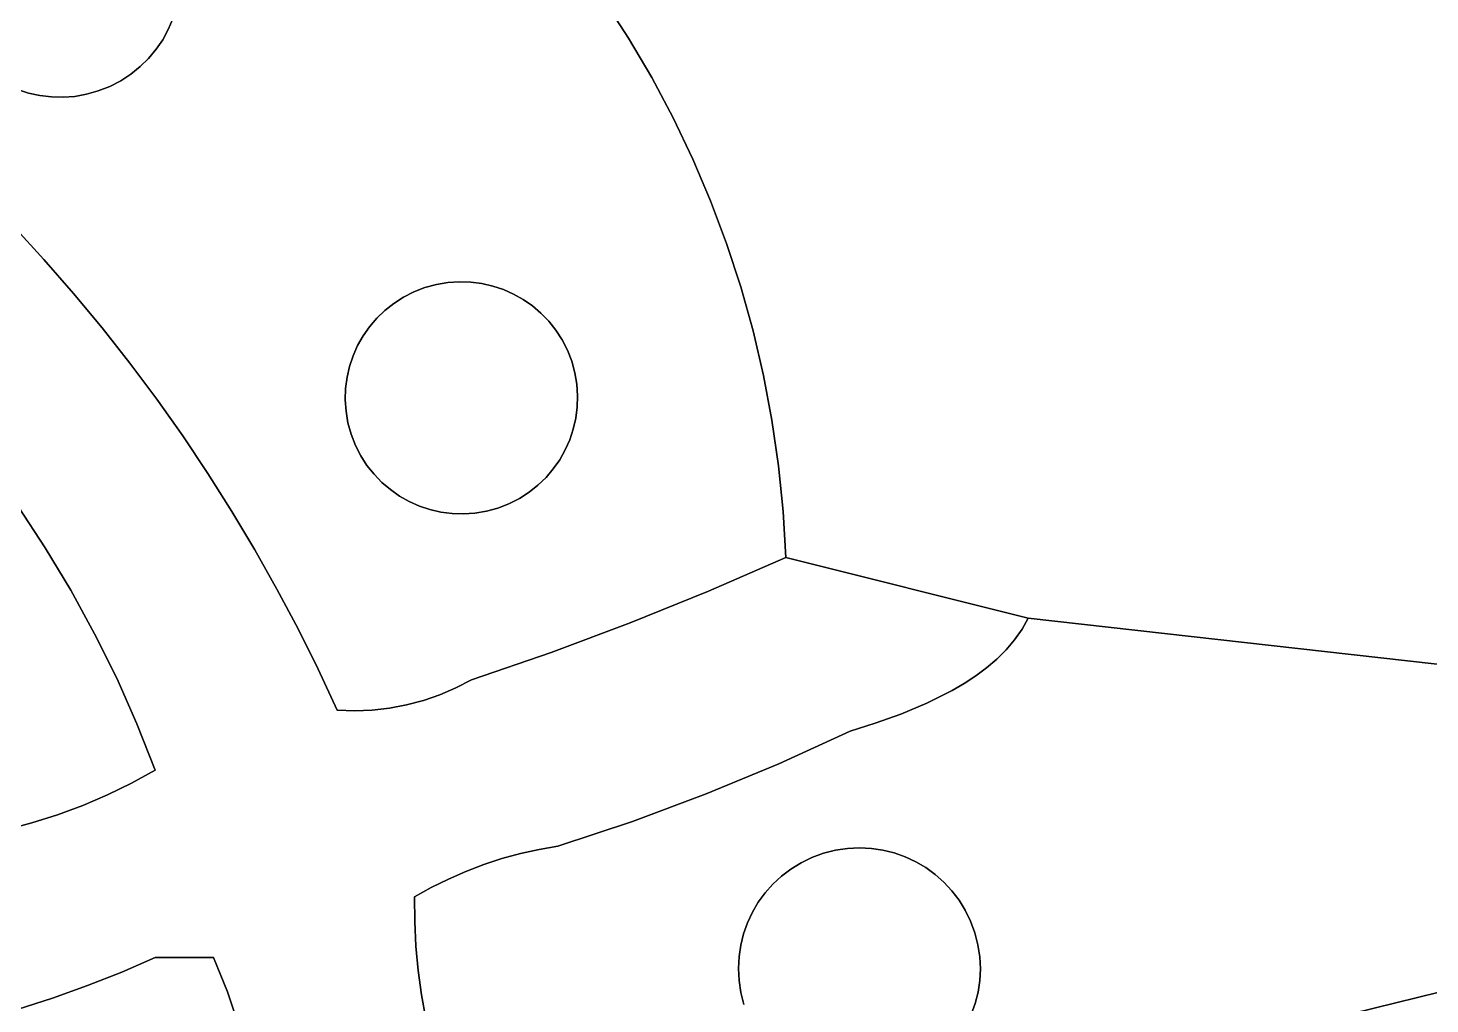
# Model space of a CAD drawing. Header units: inches. Extents: x 36.3 to 71.4, y 17.4 to 61.7.
# Drawn here: x 48.853 to 52.914, y 32.356 to 35.183 of the extents above; entities that cross this region are included whole.
import ezdxf

# ---------------------------------------------------------------- set-up
doc = ezdxf.new("R2010")
doc.units = ezdxf.units.IN
doc.layers.add('SURFACES_FOR_SKETCHUP', color=7, linetype='Continuous')

msp = doc.modelspace()

# ---------------------------------------------------------------- linework, layer by layer
at = {"layer": 'SURFACES_FOR_SKETCHUP'}
for points, invisible_edges in [([(50.6141, 35.9953), (50.7216, 34.9225), (53.3107, 36.2169)], 11), ([(53.3515, 36.1318), (53.3107, 36.2169), (50.7216, 34.9225)], 10), ([(50.7216, 34.9225), (50.7785, 34.8033), (53.3515, 36.1318)], 10), ([(53.3956, 36.0483), (53.3515, 36.1318), (50.7785, 34.8033)], 10), ([(50.8301, 34.6819), (53.3956, 36.0483), (50.7785, 34.8033)], 3), ([(53.4427, 35.9664), (53.3956, 36.0483), (50.8301, 34.6819)], 10), ([(50.6016, 35.9602), (50.6597, 35.0392), (50.6141, 35.9953)], 3), ([(50.7216, 34.9225), (50.6141, 35.9953), (50.6597, 35.0392)], 3), ([(50.5854, 35.9269), (50.6597, 35.0392), (50.6016, 35.9602)], 3), ([(50.8301, 34.6819), (50.8765, 34.5583), (53.4427, 35.9664)], 10), ([(50.8765, 34.5583), (50.9175, 34.4328), (53.4427, 35.9664)], 10), ([(53.7236, 35.545), (53.4427, 35.9664), (50.9175, 34.4328)], 11), ([(50.5927, 35.1534), (50.566, 35.8951), (50.5207, 35.2647)], 3), ([(50.566, 35.8951), (50.5927, 35.1534), (50.5854, 35.9269)], 3), ([(50.6597, 35.0392), (50.5854, 35.9269), (50.5927, 35.1534)], 3), ([(50.9175, 34.4328), (53.4043, 33.7543), (53.7236, 35.545)], 11), ([(49.2729, 35.2093), (50.003, 34.431), (50.1188, 35.5129)], 11), ([(50.0362, 34.4402), (50.1188, 35.5129), (50.003, 34.431)], 3), ([(50.0695, 34.4458), (50.1188, 35.5129), (50.0362, 34.4402)], 3), ([(50.1027, 34.4481), (50.1188, 35.5129), (50.0695, 34.4458)], 3), ([(50.1188, 35.5129), (50.1027, 34.4481), (50.5207, 35.2647)], 11), ([(50.1356, 34.447), (50.5207, 35.2647), (50.1027, 34.4481)], 3), ([(50.5207, 35.2647), (50.1356, 34.447), (50.5927, 35.1534)], 3), ([(49.0902, 35.0138), (49.2729, 35.2093), (48.6271, 35.1873)], 11), ([(49.2729, 35.2093), (49.0902, 35.0138), (49.2596, 35.1785)], 3), ([(49.2596, 35.1785), (50.003, 34.431), (49.2729, 35.2093)], 3), ([(48.6271, 35.1873), (48.8227, 35.0046), (49.0902, 35.0138)], 11), ([(49.0902, 35.0138), (49.122, 35.0302), (49.2596, 35.1785)], 10), ([(49.2596, 35.1785), (49.122, 35.0302), (49.2434, 35.149)], 3), ([(49.2434, 35.149), (49.9709, 34.4186), (49.2596, 35.1785)], 3), ([(50.003, 34.431), (49.2596, 35.1785), (49.9709, 34.4186)], 3), ([(49.2434, 35.149), (49.122, 35.0302), (49.2244, 35.1212)], 3), ([(49.122, 35.0302), (49.1514, 35.0494), (49.2244, 35.1212)], 10), ([(49.2027, 35.0951), (49.2244, 35.1212), (49.1514, 35.0494)], 10), ([(49.2027, 35.0951), (49.9128, 34.3853), (49.2244, 35.1212)], 3), ([(49.2244, 35.1212), (49.9408, 34.4032), (49.2434, 35.149)], 3), ([(49.9408, 34.4032), (49.2244, 35.1212), (49.9128, 34.3853)], 3), ([(49.9709, 34.4186), (49.2434, 35.149), (49.9408, 34.4032)], 3), ([(50.168, 34.4428), (50.5927, 35.1534), (50.1356, 34.447)], 3), ([(50.5927, 35.1534), (50.168, 34.4428), (50.6597, 35.0392)], 3), ([(49.1514, 35.0494), (49.1783, 35.0711), (49.2027, 35.0951)], 8), ([(49.1783, 35.0711), (49.887, 34.3648), (49.2027, 35.0951)], 3), ([(49.9128, 34.3853), (49.2027, 35.0951), (49.887, 34.3648)], 3), ([(49.0683, 34.314), (49.8425, 34.3174), (49.1514, 35.0494)], 11), ([(49.122, 35.0302), (49.0683, 34.314), (49.1514, 35.0494)], 3), ([(49.1514, 35.0494), (49.8635, 34.3421), (49.1783, 35.0711)], 3), ([(49.8635, 34.3421), (49.1514, 35.0494), (49.8425, 34.3174)], 3), ([(49.887, 34.3648), (49.1783, 35.0711), (49.8635, 34.3421)], 3), ([(48.8227, 35.0046), (48.7208, 34.7024), (48.8547, 34.9944)], 3), ([(48.8227, 35.0046), (48.8547, 34.9944), (49.0902, 35.0138)], 10), ([(49.0569, 35.0006), (49.0902, 35.0138), (48.8547, 34.9944)], 10), ([(48.8547, 34.9944), (48.8875, 34.9872), (49.0569, 35.0006)], 10), ([(48.8875, 34.9872), (48.921, 34.9832), (49.0569, 35.0006)], 10), ([(48.9853, 34.4143), (49.0569, 35.0006), (48.8996, 34.5125)], 3), ([(49.0231, 34.9911), (48.8996, 34.5125), (49.0569, 35.0006)], 3), ([(49.0569, 35.0006), (48.921, 34.9832), (49.0231, 34.9911)], 3), ([(49.0902, 35.0138), (48.9853, 34.4143), (49.122, 35.0302)], 3), ([(49.0683, 34.314), (49.122, 35.0302), (48.9853, 34.4143)], 3), ([(49.0569, 35.0006), (48.9853, 34.4143), (49.0902, 35.0138)], 3), ([(50.1996, 34.4355), (50.6597, 35.0392), (50.168, 34.4428)], 3), ([(50.2303, 34.4253), (50.6597, 35.0392), (50.1996, 34.4355)], 3), ([(50.7216, 34.9225), (50.6597, 35.0392), (50.2303, 34.4253)], 10), ([(48.8547, 34.9944), (48.7208, 34.7024), (48.8875, 34.9872)], 3), ([(48.8875, 34.9872), (48.7208, 34.7024), (48.921, 34.9832)], 3), ([(48.8115, 34.6085), (48.921, 34.9832), (48.7208, 34.7024)], 3), ([(48.9549, 34.9824), (48.8115, 34.6085), (48.989, 34.985)], 3), ([(48.8996, 34.5125), (48.989, 34.985), (48.8115, 34.6085)], 3), ([(48.921, 34.9832), (48.8115, 34.6085), (48.9549, 34.9824)], 3), ([(48.989, 34.985), (48.8996, 34.5125), (49.0231, 34.9911)], 3), ([(48.9549, 34.9824), (49.0231, 34.9911), (48.921, 34.9832)], 3), ([(48.9549, 34.9824), (48.989, 34.985), (49.0231, 34.9911)], 8), ([(50.2303, 34.4253), (50.2598, 34.4122), (50.7216, 34.9225)], 10), ([(50.7785, 34.8033), (50.7216, 34.9225), (50.2598, 34.4122)], 10), ([(50.2598, 34.4122), (50.2879, 34.3963), (50.7785, 34.8033)], 10), ([(50.2879, 34.3963), (50.3144, 34.3778), (50.7785, 34.8033)], 10), ([(50.8301, 34.6819), (50.7785, 34.8033), (50.3144, 34.3778)], 10), ([(50.3144, 34.3778), (50.3391, 34.3567), (50.8301, 34.6819)], 10), ([(50.3391, 34.3567), (50.3618, 34.3333), (50.8301, 34.6819)], 10), ([(50.8765, 34.5583), (50.8301, 34.6819), (50.3618, 34.3333)], 10), ([(48.8996, 34.5125), (48.8115, 34.6085), (48.4633, 34.2402)], 10), ([(50.3618, 34.3333), (50.3822, 34.3075), (50.8765, 34.5583)], 10), ([(50.3822, 34.3075), (50.4002, 34.2795), (50.8765, 34.5583)], 10), ([(50.9175, 34.4328), (50.8765, 34.5583), (50.4002, 34.2795)], 10), ([(48.4633, 34.2402), (48.5604, 34.135), (48.8996, 34.5125)], 10), ([(48.9853, 34.4143), (48.8996, 34.5125), (48.5604, 34.135)], 10), ([(50.003, 34.431), (49.8081, 34.2628), (49.7893, 34.0061)], 11), ([(50.003, 34.431), (49.7893, 34.0061), (50.2598, 34.4122)], 11), ([(49.8081, 34.2628), (50.003, 34.431), (49.824, 34.2909)], 3), ([(50.003, 34.431), (49.9709, 34.4186), (49.824, 34.2909)], 10), ([(50.0362, 34.4402), (50.003, 34.431), (50.2303, 34.4253)], 10), ([(50.2598, 34.4122), (50.2303, 34.4253), (50.003, 34.431)], 10), ([(50.0362, 34.4402), (50.168, 34.4428), (50.0695, 34.4458)], 3), ([(50.1996, 34.4355), (50.168, 34.4428), (50.0362, 34.4402)], 10), ([(50.2303, 34.4253), (50.1996, 34.4355), (50.0362, 34.4402)], 10), ([(50.1356, 34.447), (50.1027, 34.4481), (50.0695, 34.4458)], 8), ([(50.1356, 34.447), (50.0695, 34.4458), (50.168, 34.4428)], 3), ([(50.4002, 34.2795), (50.4155, 34.2494), (50.9175, 34.4328)], 10), ([(50.4155, 34.2494), (50.428, 34.2173), (50.9175, 34.4328)], 10), ([(50.9531, 34.3056), (50.9175, 34.4328), (50.428, 34.2173)], 10), ([(50.9531, 34.3056), (51.7502, 33.4734), (50.9175, 34.4328)], 3), ([(53.4043, 33.7543), (50.9175, 34.4328), (51.7502, 33.4734)], 11), ([(48.5604, 34.135), (48.6531, 34.026), (48.9853, 34.4143)], 10), ([(49.0683, 34.314), (48.9853, 34.4143), (48.6531, 34.026)], 10), ([(49.7893, 34.0061), (49.9575, 33.8112), (50.2598, 34.4122)], 11), ([(49.824, 34.2909), (49.9709, 34.4186), (49.8425, 34.3174)], 3), ([(49.8425, 34.3174), (49.9709, 34.4186), (49.8635, 34.3421)], 3), ([(49.9709, 34.4186), (49.9408, 34.4032), (49.8635, 34.3421)], 10), ([(49.887, 34.3648), (49.8635, 34.3421), (49.9408, 34.4032)], 10), ([(49.9408, 34.4032), (49.9128, 34.3853), (49.887, 34.3648)], 8), ([(50.4091, 33.9605), (50.2598, 34.4122), (49.9575, 33.8112)], 11), ([(50.2598, 34.4122), (50.428, 34.2173), (50.2879, 34.3963)], 3), ([(50.428, 34.2173), (50.2598, 34.4122), (50.4091, 33.9605)], 11), ([(50.428, 34.2173), (50.4155, 34.2494), (50.2879, 34.3963)], 10), ([(50.2879, 34.3963), (50.4155, 34.2494), (50.3144, 34.3778)], 3), ([(50.3144, 34.3778), (50.4155, 34.2494), (50.3391, 34.3567)], 3), ([(50.3618, 34.3333), (50.3391, 34.3567), (50.4002, 34.2795)], 10), ([(50.4155, 34.2494), (50.4002, 34.2795), (50.3391, 34.3567)], 10), ([(48.6531, 34.026), (48.7412, 33.9132), (49.0683, 34.314)], 10), ([(49.1487, 34.2116), (49.0683, 34.314), (48.7412, 33.9132)], 10), ([(49.8425, 34.3174), (49.0683, 34.314), (49.824, 34.2909)], 3), ([(49.1487, 34.2116), (49.824, 34.2909), (49.0683, 34.314)], 3), ([(50.4002, 34.2795), (50.3822, 34.3075), (50.3618, 34.3333)], 8), ([(49.824, 34.2909), (49.1487, 34.2116), (49.8081, 34.2628)], 3), ([(50.428, 34.2173), (50.4371, 34.1841), (50.9531, 34.3056)], 10), ([(50.4371, 34.1841), (50.4428, 34.1508), (50.9531, 34.3056)], 10), ([(50.9531, 34.3056), (50.4428, 34.1508), (50.9833, 34.1767)], 3), ([(50.9833, 34.1767), (51.7502, 33.4734), (50.9531, 34.3056)], 3), ([(49.8081, 34.2628), (49.1487, 34.2116), (49.795, 34.2333)], 3), ([(49.2265, 34.1073), (49.795, 34.2333), (49.1487, 34.2116)], 3), ([(49.795, 34.2333), (49.2265, 34.1073), (49.7848, 34.2026)], 3), ([(49.795, 34.2333), (49.7848, 34.2026), (49.7801, 34.0393)], 10), ([(49.7801, 34.0393), (49.7893, 34.0061), (49.795, 34.2333)], 10), ([(49.8081, 34.2628), (49.795, 34.2333), (49.7893, 34.0061)], 10), ([(49.2265, 34.1073), (49.1487, 34.2116), (48.7412, 33.9132)], 10), ([(49.7848, 34.2026), (49.2265, 34.1073), (49.7775, 34.171)], 3), ([(49.7848, 34.2026), (49.7775, 34.171), (49.7801, 34.0393)], 10), ([(50.4091, 33.9605), (50.4222, 33.99), (50.428, 34.2173)], 10), ([(50.4371, 34.1841), (50.428, 34.2173), (50.4222, 33.99)], 10), ([(49.3016, 34.001), (49.7775, 34.171), (49.2265, 34.1073)], 3), ([(49.7775, 34.171), (49.3016, 34.001), (49.7733, 34.1387)], 3), ([(49.7733, 34.1387), (49.7745, 34.0726), (49.7775, 34.171)], 3), ([(49.7801, 34.0393), (49.7775, 34.171), (49.7745, 34.0726)], 3), ([(50.4222, 33.99), (50.4325, 34.0207), (50.4371, 34.1841)], 10), ([(50.4325, 34.0207), (50.4398, 34.0523), (50.4371, 34.1841)], 10), ([(50.4371, 34.1841), (50.4398, 34.0523), (50.4428, 34.1508)], 3), ([(50.444, 34.0847), (50.4428, 34.1508), (50.4398, 34.0523)], 3), ([(50.445, 34.1176), (50.9833, 34.1767), (50.4428, 34.1508)], 3), ([(50.444, 34.0847), (50.445, 34.1176), (50.4428, 34.1508)], 8), ([(50.9833, 34.1767), (50.444, 34.0847), (51.008, 34.0465)], 3), ([(50.444, 34.0847), (50.9833, 34.1767), (50.445, 34.1176)], 3), ([(51.008, 34.0465), (51.7502, 33.4734), (50.9833, 34.1767)], 3), ([(48.7412, 33.9132), (48.8248, 33.797), (49.2265, 34.1073)], 10), ([(49.3016, 34.001), (49.2265, 34.1073), (48.8248, 33.797)], 10), ([(49.7733, 34.1387), (49.3016, 34.001), (49.7722, 34.1058)], 3), ([(49.7733, 34.1387), (49.7722, 34.1058), (49.7745, 34.0726)], 8), ([(49.374, 33.8928), (49.7722, 34.1058), (49.3016, 34.001)], 3), ([(49.7722, 34.1058), (49.374, 33.8928), (49.7745, 34.0726)], 3), ([(49.7745, 34.0726), (49.374, 33.8928), (49.7801, 34.0393)], 3), ([(50.4398, 34.0523), (51.008, 34.0465), (50.444, 34.0847)], 3), ([(49.7801, 34.0393), (49.374, 33.8928), (49.7893, 34.0061)], 3), ([(50.4325, 34.0207), (51.008, 34.0465), (50.4398, 34.0523)], 3), ([(51.008, 34.0465), (50.4325, 34.0207), (51.027, 33.915)], 3), ([(51.027, 33.915), (51.7502, 33.4734), (51.008, 34.0465)], 3), ([(48.8248, 33.797), (48.9035, 33.6773), (49.3016, 34.001)], 10), ([(49.374, 33.8928), (49.3016, 34.001), (48.9035, 33.6773)], 10), ([(49.4436, 33.7827), (49.7893, 34.0061), (49.374, 33.8928)], 3), ([(49.7893, 34.0061), (49.4436, 33.7827), (49.8017, 33.9739)], 3), ([(49.7893, 34.0061), (49.8017, 33.9739), (49.9294, 33.827)], 10), ([(49.9575, 33.8112), (49.7893, 34.0061), (49.9294, 33.827)], 3), ([(50.4091, 33.9605), (50.8241, 33.5511), (50.4222, 33.99)], 3), ([(50.4222, 33.99), (51.027, 33.915), (50.4325, 34.0207)], 3), ([(51.027, 33.915), (50.4222, 33.99), (50.8241, 33.5511)], 11), ([(49.8017, 33.9739), (49.4436, 33.7827), (49.817, 33.9438)], 3), ([(49.5104, 33.6708), (49.817, 33.9438), (49.4436, 33.7827)], 3), ([(49.817, 33.9438), (49.5104, 33.6708), (49.835, 33.9158)], 3), ([(49.9028, 33.8455), (49.8017, 33.9739), (49.8781, 33.8666)], 3), ([(49.9294, 33.827), (49.8017, 33.9739), (49.9028, 33.8455)], 3), ([(49.8017, 33.9739), (49.817, 33.9438), (49.8781, 33.8666)], 10), ([(49.8555, 33.89), (49.8781, 33.8666), (49.817, 33.9438)], 10), ([(49.817, 33.9438), (49.835, 33.9158), (49.8555, 33.89)], 8), ([(50.2142, 33.7923), (50.4091, 33.9605), (49.9575, 33.8112)], 11), ([(50.4091, 33.9605), (50.2142, 33.7923), (50.3932, 33.9324)], 3), ([(50.3932, 33.9324), (50.8241, 33.5511), (50.4091, 33.9605)], 3), ([(49.835, 33.9158), (49.5104, 33.6708), (49.8555, 33.89)], 3), ([(50.2142, 33.7923), (50.2463, 33.8048), (50.3932, 33.9324)], 10), ([(50.3932, 33.9324), (50.2463, 33.8048), (50.3747, 33.9059)], 3), ([(50.3747, 33.9059), (50.2463, 33.8048), (50.3537, 33.8812)], 3), ([(50.3747, 33.9059), (50.3537, 33.8812), (50.5977, 33.4595)], 10), ([(50.3747, 33.9059), (50.8241, 33.5511), (50.3932, 33.9324)], 3), ([(50.5977, 33.4595), (50.8241, 33.5511), (50.3747, 33.9059)], 10), ([(51.0404, 33.7824), (51.027, 33.915), (50.8241, 33.5511)], 10), ([(51.0404, 33.7824), (51.7502, 33.4734), (51.027, 33.915)], 3), ([(48.9035, 33.6773), (48.9774, 33.5543), (49.374, 33.8928)], 10), ([(49.4436, 33.7827), (49.374, 33.8928), (48.9774, 33.5543)], 10), ([(49.8555, 33.89), (49.5104, 33.6708), (49.8781, 33.8666)], 3), ([(49.5743, 33.5572), (49.8781, 33.8666), (49.5104, 33.6708)], 3), ([(49.8781, 33.8666), (49.5743, 33.5572), (49.9028, 33.8455)], 3), ([(50.2463, 33.8048), (50.2764, 33.8201), (50.3537, 33.8812)], 10), ([(50.3302, 33.8585), (50.3537, 33.8812), (50.2764, 33.8201)], 10), ([(50.3537, 33.8812), (50.3302, 33.8585), (50.5977, 33.4595)], 10), ([(49.9028, 33.8455), (49.5743, 33.5572), (49.9294, 33.827)], 3), ([(49.6354, 33.4419), (49.9294, 33.827), (49.5743, 33.5572)], 3), ([(49.9294, 33.827), (49.6354, 33.4419), (49.9575, 33.8112)], 3), ([(50.2764, 33.8201), (50.3044, 33.8381), (50.3302, 33.8585)], 8), ([(50.3044, 33.8381), (50.2764, 33.8201), (50.5977, 33.4595)], 10), ([(50.3302, 33.8585), (50.3044, 33.8381), (50.5977, 33.4595)], 10), ([(48.9035, 33.6773), (48.8248, 33.797), (47.9839, 33.685)], 10), ([(48.9774, 33.5543), (49.0464, 33.4282), (49.4436, 33.7827)], 10), ([(49.5104, 33.6708), (49.4436, 33.7827), (49.0464, 33.4282)], 10), ([(49.9575, 33.8112), (49.6354, 33.4419), (49.987, 33.7981)], 3), ([(49.987, 33.7981), (49.6354, 33.4419), (50.0176, 33.7878)], 3), ([(50.0176, 33.7878), (49.6354, 33.4419), (49.9986, 33.2347)], 11), ([(49.9575, 33.8112), (49.987, 33.7981), (50.2142, 33.7923)], 10), ([(49.987, 33.7981), (50.0176, 33.7878), (50.181, 33.7832)], 10), ([(50.181, 33.7832), (50.2142, 33.7923), (49.987, 33.7981)], 10), ([(49.9986, 33.2347), (50.0463, 33.2513), (50.0176, 33.7878)], 10), ([(50.0463, 33.2513), (50.0928, 33.2714), (50.0176, 33.7878)], 10), ([(50.0493, 33.7805), (50.0176, 33.7878), (50.0928, 33.2714)], 10), ([(50.0176, 33.7878), (50.0493, 33.7805), (50.181, 33.7832)], 10), ([(50.181, 33.7832), (50.0493, 33.7805), (50.1477, 33.7775)], 3), ([(50.181, 33.7832), (50.1477, 33.7775), (50.3689, 33.3741)], 10), ([(50.2142, 33.7923), (50.181, 33.7832), (50.3689, 33.3741)], 10), ([(50.2463, 33.8048), (50.2142, 33.7923), (50.3689, 33.3741)], 10), ([(50.2764, 33.8201), (50.2463, 33.8048), (50.3689, 33.3741)], 10), ([(50.3689, 33.3741), (50.5977, 33.4595), (50.2764, 33.8201)], 10), ([(51.048, 33.6489), (51.0404, 33.7824), (50.8241, 33.5511)], 2), ([(51.048, 33.6489), (51.7502, 33.4734), (51.0404, 33.7824)], 2), ([(50.0928, 33.2714), (50.1378, 33.295), (50.0493, 33.7805)], 10), ([(50.0816, 33.7763), (50.0493, 33.7805), (50.1378, 33.295)], 10), ([(50.0816, 33.7763), (50.1477, 33.7775), (50.0493, 33.7805)], 3), ([(50.0816, 33.7763), (50.1145, 33.7753), (50.1477, 33.7775)], 8), ([(50.1145, 33.7753), (50.0816, 33.7763), (50.1378, 33.295)], 10), ([(50.1477, 33.7775), (50.1145, 33.7753), (50.1378, 33.295)], 10), ([(50.1378, 33.295), (50.3689, 33.3741), (50.1477, 33.7775)], 10), ([(53.2952, 33.2989), (53.4043, 33.7543), (51.7502, 33.4734)], 3), ([(47.9839, 33.685), (47.9673, 33.6504), (48.9035, 33.6773)], 10), ([(47.9673, 33.6504), (48.6367, 32.8305), (48.9035, 33.6773)], 11), ([(48.9774, 33.5543), (48.9035, 33.6773), (48.6367, 32.8305)], 10), ([(49.5743, 33.5572), (49.5104, 33.6708), (49.0464, 33.4282)], 10), ([(50.8241, 33.5511), (51.2344, 33.1462), (51.048, 33.6489)], 3), ([(51.7502, 33.4734), (51.048, 33.6489), (51.7109, 33.4103)], 10), ([(51.6594, 33.3547), (51.6865, 33.3816), (51.048, 33.6489)], 10), ([(51.5981, 33.3059), (51.6298, 33.3295), (51.048, 33.6489)], 10), ([(51.5297, 33.2635), (51.5647, 33.284), (51.048, 33.6489)], 10), ([(51.3814, 33.1955), (51.4566, 33.2269), (51.048, 33.6489)], 10), ([(51.2344, 33.1462), (51.3065, 33.1688), (51.048, 33.6489)], 10), ([(51.6594, 33.3547), (51.048, 33.6489), (51.6298, 33.3295)], 3), ([(51.6865, 33.3816), (51.7109, 33.4103), (51.048, 33.6489)], 10), ([(51.5647, 33.284), (51.5981, 33.3059), (51.048, 33.6489)], 10), ([(51.3065, 33.1688), (51.3814, 33.1955), (51.048, 33.6489)], 10), ([(51.4566, 33.2269), (51.5297, 33.2635), (51.048, 33.6489)], 10), ([(48.7136, 32.8435), (48.9774, 33.5543), (48.6367, 32.8305)], 3), ([(48.9774, 33.5543), (48.7136, 32.8435), (49.0464, 33.4282)], 3), ([(49.0464, 33.4282), (49.1102, 33.2992), (49.5743, 33.5572)], 10), ([(49.6354, 33.4419), (49.5743, 33.5572), (49.1102, 33.2992)], 10), ([(50.5977, 33.4595), (50.8174, 32.964), (50.8241, 33.5511)], 3), ([(51.0275, 33.0513), (50.8241, 33.5511), (50.8174, 32.964)], 3), ([(51.2344, 33.1462), (50.8241, 33.5511), (51.0275, 33.0513)], 3), ([(50.3689, 33.3741), (50.6042, 32.8843), (50.5977, 33.4595)], 3), ([(50.8174, 32.964), (50.5977, 33.4595), (50.6042, 32.8843)], 3), ([(51.7109, 33.4103), (51.7322, 33.4409), (51.7502, 33.4734)], 8), ([(53.2952, 33.2989), (51.7502, 33.4734), (51.7322, 33.4409)], 8), ([(48.7897, 32.86), (49.0464, 33.4282), (48.7136, 32.8435)], 3), ([(48.8649, 32.8802), (49.0464, 33.4282), (48.7897, 32.86)], 3), ([(49.0464, 33.4282), (48.8649, 32.8802), (49.1102, 33.2992)], 3), ([(49.1102, 33.2992), (49.1688, 33.1672), (49.6354, 33.4419)], 10), ([(49.6936, 33.325), (49.6354, 33.4419), (49.1688, 33.1672)], 10), ([(49.6936, 33.325), (49.9986, 33.2347), (49.6354, 33.4419)], 3), ([(51.7109, 33.4103), (53.1949, 32.4519), (51.7322, 33.4409)], 3), ([(53.2952, 33.2989), (51.7322, 33.4409), (53.1949, 32.4519)], 11), ([(51.5834, 32.5952), (51.6865, 33.3816), (51.568, 32.6268)], 3), ([(51.6594, 33.3547), (51.568, 32.6268), (51.6865, 33.3816)], 3), ([(51.5957, 32.5615), (51.7109, 33.4103), (51.5834, 32.5952)], 3), ([(51.6865, 33.3816), (51.5834, 32.5952), (51.7109, 33.4103)], 3), ([(51.5957, 32.5615), (53.1949, 32.4519), (51.7109, 33.4103)], 11), ([(50.1378, 33.295), (50.3882, 32.8124), (50.3689, 33.3741)], 3), ([(50.6042, 32.8843), (50.3689, 33.3741), (50.3882, 32.8124)], 3), ([(51.568, 32.6268), (51.6594, 33.3547), (51.5499, 32.6563)], 3), ([(51.6298, 33.3295), (51.5499, 32.6563), (51.6594, 33.3547)], 3), ([(48.939, 32.9038), (49.1102, 33.2992), (48.8649, 32.8802)], 3), ([(49.0119, 32.9309), (49.1102, 33.2992), (48.939, 32.9038)], 3), ([(49.1102, 33.2992), (49.0119, 32.9309), (49.1688, 33.1672)], 3), ([(49.1688, 33.1672), (49.2221, 33.0326), (49.6936, 33.325)], 10), ([(49.7488, 33.2065), (49.6936, 33.325), (49.2221, 33.0326)], 10), ([(49.9499, 33.2217), (49.9986, 33.2347), (49.6936, 33.325)], 10), ([(49.7996, 33.2047), (49.8502, 33.2066), (49.6936, 33.325)], 10), ([(49.7488, 33.2065), (49.7996, 33.2047), (49.6936, 33.325)], 2), ([(49.8502, 33.2066), (49.9004, 33.2123), (49.6936, 33.325)], 10), ([(49.9004, 33.2123), (49.9499, 33.2217), (49.6936, 33.325)], 10), ([(50.0928, 33.2714), (50.2793, 32.7911), (50.1378, 33.295)], 3), ([(50.3335, 32.8031), (50.1378, 33.295), (50.2793, 32.7911)], 3), ([(50.3882, 32.8124), (50.1378, 33.295), (50.3335, 32.8031)], 3), ([(51.5647, 33.284), (51.506, 32.7084), (51.5981, 33.3059)], 3), ([(51.5291, 32.6836), (51.5981, 33.3059), (51.506, 32.7084)], 3), ([(51.5981, 33.3059), (51.5291, 32.6836), (51.6298, 33.3295)], 3), ([(51.5499, 32.6563), (51.6298, 33.3295), (51.5291, 32.6836)], 3), ([(50.0463, 33.2513), (50.2259, 32.7766), (50.0928, 33.2714)], 3), ([(50.2793, 32.7911), (50.0928, 33.2714), (50.2259, 32.7766)], 3), ([(51.4566, 33.2269), (51.4534, 32.7506), (51.5297, 33.2635)], 3), ([(51.4807, 32.7308), (51.5297, 33.2635), (51.4534, 32.7506)], 3), ([(51.5297, 33.2635), (51.4807, 32.7308), (51.5647, 33.284)], 3), ([(51.506, 32.7084), (51.5647, 33.284), (51.4807, 32.7308)], 3), ([(49.9004, 33.2123), (50.0709, 32.7175), (49.9499, 33.2217)], 3), ([(49.9499, 33.2217), (50.1216, 32.7397), (49.9986, 33.2347)], 3), ([(50.1216, 32.7397), (49.9499, 33.2217), (50.0709, 32.7175)], 3), ([(49.9986, 33.2347), (50.1733, 32.7594), (50.0463, 33.2513)], 3), ([(50.1733, 32.7594), (49.9986, 33.2347), (50.1216, 32.7397)], 3), ([(50.2259, 32.7766), (50.0463, 33.2513), (50.1733, 32.7594)], 3), ([(51.4566, 33.2269), (51.3814, 33.1955), (51.394, 32.7819)], 10), ([(51.4566, 33.2269), (51.394, 32.7819), (51.4245, 32.7677)], 9), ([(51.4566, 33.2269), (51.4245, 32.7677), (51.4534, 32.7506)], 9), ([(49.2221, 33.0326), (49.3906, 32.4902), (49.7488, 33.2065)], 11), ([(49.9729, 32.6658), (49.7488, 33.2065), (49.3906, 32.4902)], 11), ([(49.7488, 33.2065), (49.9729, 32.6658), (49.7996, 33.2047)], 3), ([(49.7996, 33.2047), (49.9729, 32.6658), (49.8502, 33.2066)], 3), ([(49.8502, 33.2066), (50.0213, 32.6929), (49.9004, 33.2123)], 3), ([(50.0213, 32.6929), (49.8502, 33.2066), (49.9729, 32.6658)], 3), ([(50.0709, 32.7175), (49.9004, 33.2123), (50.0213, 32.6929)], 3), ([(51.3814, 33.1955), (51.3065, 33.1688), (51.3623, 32.7932)], 10), ([(51.3623, 32.7932), (51.394, 32.7819), (51.3814, 33.1955)], 10), ([(49.0834, 32.9615), (49.1688, 33.1672), (49.0119, 32.9309)], 3), ([(49.1535, 32.9954), (49.1688, 33.1672), (49.0834, 32.9615)], 3), ([(49.2221, 33.0326), (49.1688, 33.1672), (49.1535, 32.9954)], 2), ([(51.2344, 33.1462), (51.0275, 33.0513), (51.2271, 32.8064)], 10), ([(51.2271, 32.8064), (51.2617, 32.8081), (51.2344, 33.1462)], 10), ([(51.3065, 33.1688), (51.2344, 33.1462), (51.2959, 32.8064)], 10), ([(51.2617, 32.8081), (51.2959, 32.8064), (51.2344, 33.1462)], 10), ([(51.2959, 32.8064), (51.3295, 32.8014), (51.3065, 33.1688)], 10), ([(51.3295, 32.8014), (51.3623, 32.7932), (51.3065, 33.1688)], 10), ([(51.0275, 33.0513), (50.8174, 32.964), (51.0628, 32.7465)], 10), ([(51.0628, 32.7465), (51.0923, 32.7647), (51.0275, 33.0513)], 10), ([(51.0923, 32.7647), (51.1239, 32.78), (51.0275, 33.0513)], 10), ([(51.1239, 32.78), (51.1576, 32.7923), (51.0275, 33.0513)], 10), ([(51.1576, 32.7923), (51.1923, 32.8012), (51.0275, 33.0513)], 10), ([(51.1923, 32.8012), (51.2271, 32.8064), (51.0275, 33.0513)], 10), ([(49.1535, 32.9954), (49.3906, 32.4902), (49.2221, 33.0326)], 3), ([(49.0834, 32.9615), (49.2221, 32.4902), (49.1535, 32.9954)], 3), ([(49.3906, 32.4902), (49.1535, 32.9954), (49.2221, 32.4902)], 3), ([(48.939, 32.9038), (49.1249, 32.4477), (49.0119, 32.9309)], 3), ([(49.0119, 32.9309), (49.2221, 32.4902), (49.0834, 32.9615)], 3), ([(49.2221, 32.4902), (49.0119, 32.9309), (49.1249, 32.4477)], 3), ([(50.8174, 32.964), (50.6042, 32.8843), (50.9685, 32.65)], 10), ([(50.9883, 32.6773), (50.8174, 32.964), (50.9685, 32.65)], 3), ([(50.9883, 32.6773), (51.0107, 32.7026), (50.8174, 32.964)], 10), ([(51.0107, 32.7026), (51.0355, 32.7257), (50.8174, 32.964)], 10), ([(51.0355, 32.7257), (51.0628, 32.7465), (50.8174, 32.964)], 10), ([(48.8649, 32.8802), (49.0255, 32.4087), (48.939, 32.9038)], 3), ([(49.1249, 32.4477), (48.939, 32.9038), (49.0255, 32.4087)], 3), ([(48.7897, 32.86), (48.7136, 32.8435), (48.9244, 32.3726)], 10), ([(48.7897, 32.86), (49.0255, 32.4087), (48.8649, 32.8802)], 3), ([(49.0255, 32.4087), (48.7897, 32.86), (48.9244, 32.3726)], 3), ([(50.3882, 32.8124), (50.9177, 32.5262), (50.6042, 32.8843)], 3), ([(50.9259, 32.5589), (50.6042, 32.8843), (50.9177, 32.5262)], 3), ([(50.9514, 32.6211), (50.6042, 32.8843), (50.9372, 32.5906)], 3), ([(50.9514, 32.6211), (50.9685, 32.65), (50.6042, 32.8843)], 10), ([(50.9372, 32.5906), (50.6042, 32.8843), (50.9259, 32.5589)], 3), ([(48.8217, 32.339), (48.9244, 32.3726), (48.7136, 32.8435)], 10), ([(50.0053, 32.3122), (50.0208, 32.2428), (50.3882, 32.8124)], 10), ([(50.3882, 32.8124), (50.3335, 32.8031), (50.0053, 32.3122)], 10), ([(50.0208, 32.2428), (50.9127, 32.4237), (50.3882, 32.8124)], 11), ([(50.911, 32.4583), (50.3882, 32.8124), (50.9127, 32.4237)], 3), ([(50.9127, 32.4926), (50.3882, 32.8124), (50.911, 32.4583)], 3), ([(50.9177, 32.5262), (50.3882, 32.8124), (50.9127, 32.4926)], 3), ([(51.2959, 32.8064), (51.2617, 32.8081), (51.2271, 32.8064)], 8), ([(50.1733, 32.7594), (49.9832, 32.4526), (50.2259, 32.7766)], 3), ([(49.9927, 32.3822), (50.2259, 32.7766), (49.9832, 32.4526)], 3), ([(50.2259, 32.7766), (49.9927, 32.3822), (50.2793, 32.7911)], 3), ([(49.9927, 32.3822), (50.0053, 32.3122), (50.2793, 32.7911)], 10), ([(50.3335, 32.8031), (50.2793, 32.7911), (50.0053, 32.3122)], 10), ([(50.9514, 32.6211), (51.1576, 32.7923), (50.9685, 32.65)], 3), ([(51.1576, 32.7923), (50.9514, 32.6211), (51.4245, 32.7677)], 11), ([(51.5957, 32.5615), (51.4245, 32.7677), (50.9514, 32.6211)], 11), ([(51.1576, 32.7923), (51.1239, 32.78), (50.9685, 32.65)], 10), ([(50.9685, 32.65), (51.1239, 32.78), (50.9883, 32.6773)], 3), ([(50.9883, 32.6773), (51.1239, 32.78), (51.0107, 32.7026)], 3), ([(51.1239, 32.78), (51.0923, 32.7647), (51.0107, 32.7026)], 10), ([(51.1923, 32.8012), (51.1576, 32.7923), (51.394, 32.7819)], 10), ([(51.4245, 32.7677), (51.394, 32.7819), (51.1576, 32.7923)], 10), ([(51.1923, 32.8012), (51.3295, 32.8014), (51.2271, 32.8064)], 3), ([(51.3623, 32.7932), (51.3295, 32.8014), (51.1923, 32.8012)], 10), ([(51.394, 32.7819), (51.3623, 32.7932), (51.1923, 32.8012)], 10), ([(51.2959, 32.8064), (51.2271, 32.8064), (51.3295, 32.8014)], 3), ([(51.4245, 32.7677), (51.5957, 32.5615), (51.4534, 32.7506)], 3), ([(49.9832, 32.4526), (50.1216, 32.7397), (49.9767, 32.5234)], 3), ([(50.0709, 32.7175), (49.9767, 32.5234), (50.1216, 32.7397)], 3), ([(50.1216, 32.7397), (49.9832, 32.4526), (50.1733, 32.7594)], 3), ([(51.0355, 32.7257), (51.0107, 32.7026), (51.0923, 32.7647)], 10), ([(51.0923, 32.7647), (51.0628, 32.7465), (51.0355, 32.7257)], 8), ([(51.5957, 32.5615), (51.5834, 32.5952), (51.4534, 32.7506)], 10), ([(51.4534, 32.7506), (51.5834, 32.5952), (51.4807, 32.7308)], 3), ([(51.4807, 32.7308), (51.5834, 32.5952), (51.506, 32.7084)], 3), ([(49.9729, 32.6658), (49.9733, 32.5945), (50.0213, 32.6929)], 2), ([(49.9733, 32.5945), (49.9767, 32.5234), (50.0709, 32.7175)], 10), ([(50.0213, 32.6929), (49.9733, 32.5945), (50.0709, 32.7175)], 3), ([(51.5291, 32.6836), (51.506, 32.7084), (51.568, 32.6268)], 10), ([(51.5834, 32.5952), (51.568, 32.6268), (51.506, 32.7084)], 10), ([(49.9733, 32.5945), (49.9729, 32.6658), (49.3906, 32.4902)], 10), ([(51.568, 32.6268), (51.5499, 32.6563), (51.5291, 32.6836)], 8), ([(50.9514, 32.6211), (50.9372, 32.5906), (50.9268, 32.3542)], 10), ([(50.9268, 32.3542), (51.5957, 32.5615), (50.9514, 32.6211)], 11), ([(49.3906, 32.4902), (49.4309, 32.3906), (49.9733, 32.5945)], 10), ([(49.9767, 32.5234), (49.9733, 32.5945), (49.4309, 32.3906)], 10), ([(50.9372, 32.5906), (50.9259, 32.5589), (50.9179, 32.389)], 10), ([(50.9179, 32.389), (50.9268, 32.3542), (50.9372, 32.5906)], 10), ([(49.9832, 32.4526), (49.9767, 32.5234), (49.4309, 32.3906)], 10), ([(50.9127, 32.4926), (50.9127, 32.4237), (50.9177, 32.5262)], 3), ([(50.9179, 32.389), (50.9177, 32.5262), (50.9127, 32.4237)], 3), ([(50.9259, 32.5589), (50.9177, 32.5262), (50.9179, 32.389)], 10), ([(51.5957, 32.5615), (50.9268, 32.3542), (51.571, 32.2946)], 11), ([(51.571, 32.2946), (51.5853, 32.3251), (51.5957, 32.5615)], 10), ([(51.6046, 32.5268), (51.5957, 32.5615), (51.5853, 32.3251)], 10), ([(51.5853, 32.3251), (51.5965, 32.3568), (51.6046, 32.5268)], 10), ([(51.6046, 32.5268), (53.1949, 32.4519), (51.5957, 32.5615)], 3), ([(51.5965, 32.3568), (51.6048, 32.3896), (51.6046, 32.5268)], 10), ([(51.6098, 32.492), (53.1949, 32.4519), (51.6046, 32.5268)], 3), ([(51.6046, 32.5268), (51.6048, 32.3896), (51.6098, 32.492)], 3), ([(49.1249, 32.4477), (49.4309, 32.3906), (49.2221, 32.4902)], 3), ([(49.3906, 32.4902), (49.2221, 32.4902), (49.4309, 32.3906)], 2), ([(50.9127, 32.4926), (50.911, 32.4583), (50.9127, 32.4237)], 8), ([(51.6098, 32.4232), (51.6098, 32.492), (51.6048, 32.3896)], 3), ([(51.6115, 32.4574), (53.1949, 32.4519), (51.6098, 32.492)], 3), ([(51.6098, 32.4232), (51.6115, 32.4574), (51.6098, 32.492)], 8), ([(49.0255, 32.4087), (49.493, 32.1858), (49.1249, 32.4477)], 3), ([(49.4309, 32.3906), (49.1249, 32.4477), (49.465, 32.2891)], 3), ([(49.465, 32.2891), (49.1249, 32.4477), (49.493, 32.1858)], 3), ([(49.4309, 32.3906), (49.465, 32.2891), (49.9832, 32.4526)], 10), ([(49.9832, 32.4526), (49.465, 32.2891), (49.9927, 32.3822)], 3), ([(51.4572, 32.0261), (52.7018, 31.1953), (53.1949, 32.4519)], 3), ([(53.1949, 32.4519), (51.571, 32.2946), (51.4572, 32.0261)], 3), ([(51.571, 32.2946), (53.1949, 32.4519), (51.5853, 32.3251)], 3), ([(51.5853, 32.3251), (53.1949, 32.4519), (51.5965, 32.3568)], 3), ([(51.5965, 32.3568), (53.1949, 32.4519), (51.6048, 32.3896)], 3), ([(51.6048, 32.3896), (53.1949, 32.4519), (51.6098, 32.4232)], 3), ([(51.6098, 32.4232), (53.1949, 32.4519), (51.6115, 32.4574)], 3), ([(53.0296, 31.278), (53.1949, 32.4519), (52.7018, 31.1953)], 3), ([(48.9244, 32.3726), (49.5147, 32.0812), (49.0255, 32.4087)], 3), ([(49.493, 32.1858), (49.0255, 32.4087), (49.5147, 32.0812)], 3), ([(50.9127, 32.4237), (50.0208, 32.2428), (50.9179, 32.389)], 3), ([(48.8217, 32.339), (48.9769, 31.5415), (48.9244, 32.3726)], 3), ([(48.9769, 31.5415), (49.0502, 31.5297), (48.9244, 32.3726)], 10), ([(49.5147, 32.0812), (48.9244, 32.3726), (49.0502, 31.5297)], 11), ([(49.493, 32.1858), (49.9927, 32.3822), (49.465, 32.2891)], 3), ([(49.9927, 32.3822), (49.493, 32.1858), (50.0053, 32.3122)], 3), ([(50.0393, 32.1741), (50.9179, 32.389), (50.0208, 32.2428)], 3), ([(50.0608, 32.1062), (50.9179, 32.389), (50.0393, 32.1741)], 3), ([(50.9179, 32.389), (50.0608, 32.1062), (50.9268, 32.3542)], 3)]:
    msp.add_3dface(points, dxfattribs=dict(at, invisible_edges=invisible_edges))

doc.saveas('drawing.dxf')
